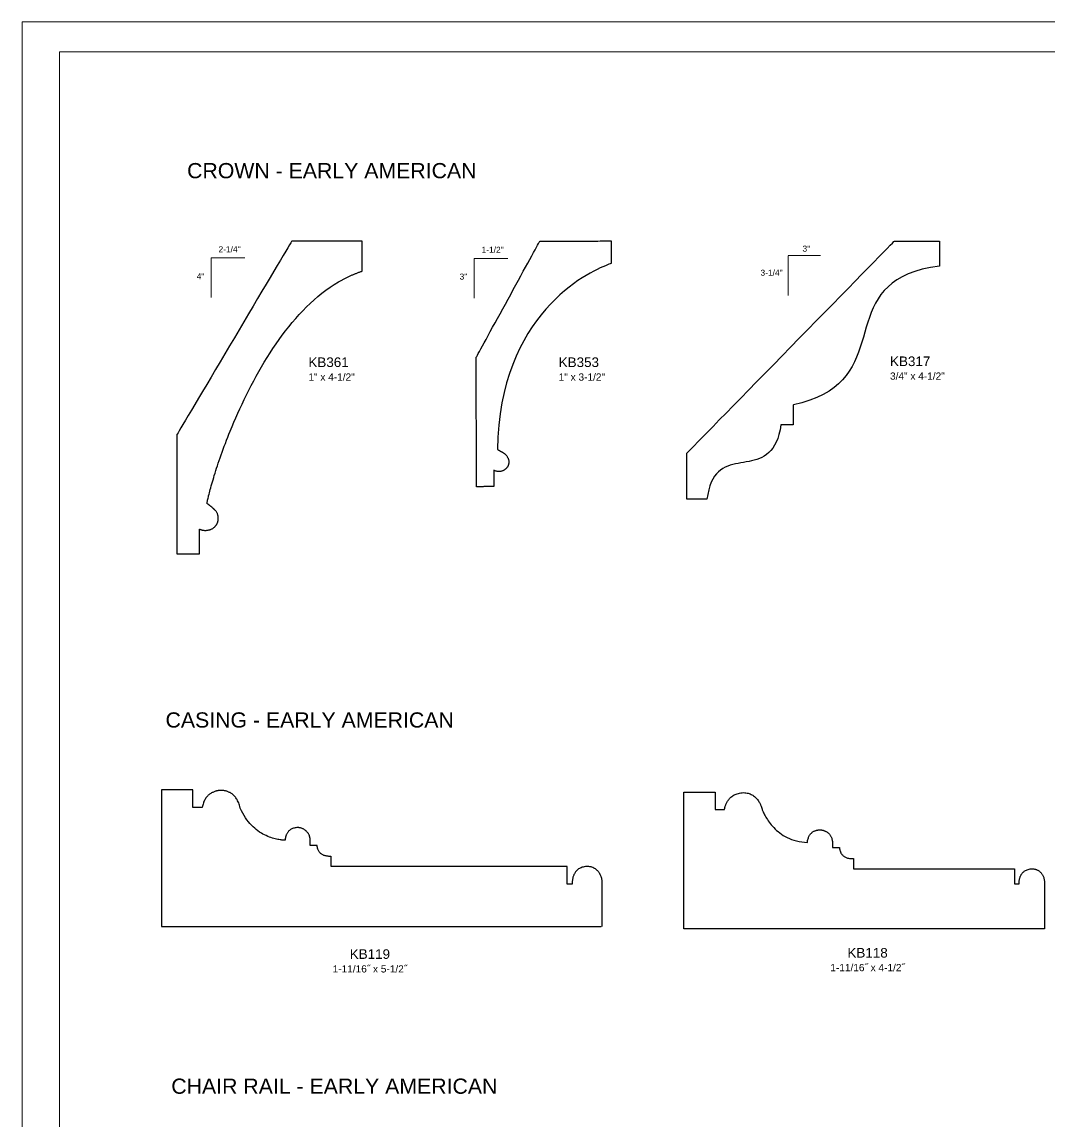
# Model space of a CAD drawing. Extents: x -7.6 to 25.2, y -9.8 to 21.1.
# Drawn here: x -7.64 to 5.2, y 7.32 to 21.06 of the extents above; entities that cross this region are included whole.
import ezdxf

# ---------------------------------------------------------------- set-up
doc = ezdxf.new("R2010")
doc.units = 0
doc.header["$MEASUREMENT"] = 0
doc.layers.add('DO NOT PLOT', color=2, linetype='Continuous', plot=False)
doc.layers.add('LAYER_1', color=7, linetype='Continuous')

# ---------------------------------------------------------------- blocks, each defined once
blk = doc.blocks.new('KB361')
at = {"flags": 128}
blk.add_lwpolyline([(1.428, 2.41), (1.425, 2.405), (1.415, 2.389), (1.4, 2.363), (1.379, 2.327), (1.353, 2.283), (1.322, 2.231), (1.287, 2.172), (1.247, 2.105), (1.204, 2.033), (1.158, 1.954), (1.109, 1.871), (1.057, 1.784), (1.003, 1.692), (0.947, 1.598), (0.889, 1.501), (0.831, 1.402), (0.772, 1.302), (0.712, 1.202), (0.652, 1.101), (0.593, 1.001), (0.535, 0.902), (0.477, 0.805), (0.421, 0.711), (0.367, 0.62), (0.315, 0.532), (0.266, 0.449), (0.22, 0.371), (0.177, 0.298), (0.137, 0.232), (0.102, 0.172), (0.071, 0.12), (0.045, 0.076), (0.024, 0.04), (0.009, 0.014), (-0.001, -0.002), (-0.004, -0.007), (-0.004, -0.01), (-0.004, -0.02), (-0.004, -0.036), (-0.004, -0.058), (-0.004, -0.085), (-0.004, -0.117), (-0.004, -0.154), (-0.004, -0.195), (-0.004, -0.239), (-0.004, -0.288), (-0.004, -0.339), (-0.004, -0.393), (-0.004, -0.449), (-0.004, -0.507), (-0.004, -0.566), (-0.004, -0.627), (-0.004, -0.689), (-0.004, -0.751), (-0.004, -0.813), (-0.004, -0.874), (-0.004, -0.935), (-0.004, -0.994), (-0.004, -1.053), (-0.004, -1.109), (-0.004, -1.163), (-0.004, -1.214), (-0.004, -1.262), (-0.004, -1.307), (-0.004, -1.347), (-0.004, -1.384), (-0.004, -1.416), (-0.004, -1.443), (-0.004, -1.465), (-0.004, -1.481), (-0.004, -1.491), (-0.004, -1.494), (-0.003, -1.494), (-0.002, -1.494), (0.001, -1.494), (0.006, -1.494), (0.011, -1.494), (0.017, -1.494), (0.024, -1.494), (0.031, -1.494), (0.04, -1.494), (0.049, -1.494), (0.059, -1.494), (0.069, -1.494), (0.079, -1.494), (0.09, -1.494), (0.101, -1.494), (0.113, -1.494), (0.125, -1.494), (0.136, -1.494), (0.148, -1.494), (0.16, -1.494), (0.171, -1.494), (0.182, -1.494), (0.193, -1.494), (0.204, -1.494), (0.214, -1.494), (0.224, -1.494), (0.233, -1.494), (0.241, -1.494), (0.249, -1.494), (0.256, -1.494), (0.262, -1.494), (0.267, -1.494), (0.271, -1.494), (0.274, -1.494), (0.276, -1.494), (0.277, -1.494), (0.277, -1.494), (0.277, -1.491), (0.277, -1.488), (0.277, -1.484), (0.277, -1.478), (0.277, -1.471), (0.277, -1.464), (0.277, -1.455), (0.277, -1.446), (0.277, -1.436), (0.277, -1.426), (0.277, -1.415), (0.277, -1.403), (0.277, -1.391), (0.277, -1.379), (0.277, -1.366), (0.277, -1.354), (0.277, -1.341), (0.277, -1.328), (0.277, -1.315), (0.277, -1.303), (0.277, -1.29), (0.277, -1.278), (0.277, -1.267), (0.277, -1.256), (0.277, -1.245), (0.277, -1.235), (0.277, -1.226), (0.277, -1.218), (0.277, -1.21), (0.277, -1.203), (0.277, -1.198), (0.277, -1.193), (0.277, -1.19), (0.277, -1.188), (0.277, -1.187), (0.281, -1.189), (0.284, -1.191), (0.288, -1.192), (0.292, -1.194), (0.297, -1.195), (0.301, -1.197), (0.306, -1.198), (0.311, -1.199), (0.316, -1.2), (0.322, -1.201), (0.327, -1.202), (0.333, -1.202), (0.339, -1.203), (0.344, -1.203), (0.35, -1.203), (0.356, -1.203), (0.362, -1.203), (0.369, -1.202), (0.375, -1.202), (0.381, -1.201), (0.387, -1.2), (0.393, -1.198), (0.4, -1.197), (0.406, -1.195), (0.412, -1.193), (0.418, -1.191), (0.424, -1.188), (0.43, -1.185), (0.436, -1.182), (0.442, -1.179), (0.447, -1.175), (0.453, -1.171), (0.458, -1.167), (0.464, -1.162), (0.469, -1.157), (0.474, -1.152), (0.476, -1.149), (0.478, -1.147), (0.481, -1.144), (0.483, -1.14), (0.486, -1.137), (0.488, -1.133), (0.491, -1.129), (0.493, -1.124), (0.496, -1.12), (0.498, -1.115), (0.5, -1.11), (0.502, -1.104), (0.504, -1.099), (0.505, -1.093), (0.507, -1.088), (0.508, -1.082), (0.51, -1.075), (0.51, -1.069), (0.511, -1.063), (0.511, -1.056), (0.512, -1.05), (0.511, -1.043), (0.511, -1.036), (0.51, -1.029), (0.509, -1.022), (0.507, -1.016), (0.505, -1.009), (0.503, -1.001), (0.5, -0.994), (0.497, -0.987), (0.493, -0.98), (0.489, -0.973), (0.484, -0.966), (0.479, -0.959), (0.473, -0.953), (0.467, -0.946), (0.465, -0.945), (0.464, -0.943), (0.462, -0.942), (0.461, -0.94), (0.459, -0.938), (0.457, -0.936), (0.454, -0.934), (0.452, -0.932), (0.449, -0.929), (0.446, -0.927), (0.444, -0.925), (0.441, -0.922), (0.438, -0.919), (0.434, -0.917), (0.431, -0.914), (0.428, -0.911), (0.425, -0.909), (0.421, -0.906), (0.418, -0.903), (0.415, -0.901), (0.411, -0.898), (0.408, -0.895), (0.405, -0.893), (0.401, -0.89), (0.398, -0.888), (0.395, -0.886), (0.392, -0.883), (0.389, -0.881), (0.386, -0.879), (0.384, -0.877), (0.381, -0.875), (0.378, -0.873), (0.376, -0.872), (0.374, -0.871), (0.372, -0.869), (0.37, -0.868), (0.371, -0.863), (0.372, -0.856), (0.374, -0.848), (0.376, -0.838), (0.378, -0.827), (0.381, -0.815), (0.384, -0.801), (0.388, -0.786), (0.391, -0.77), (0.396, -0.752), (0.401, -0.734), (0.406, -0.714), (0.411, -0.693), (0.417, -0.671), (0.424, -0.647), (0.431, -0.623), (0.438, -0.598), (0.446, -0.572), (0.454, -0.544), (0.462, -0.516), (0.471, -0.487), (0.481, -0.457), (0.491, -0.426), (0.501, -0.395), (0.512, -0.362), (0.523, -0.329), (0.535, -0.295), (0.547, -0.26), (0.559, -0.225), (0.573, -0.189), (0.586, -0.153), (0.6, -0.116), (0.615, -0.078), (0.629, -0.04), (0.645, -0.001), (0.661, 0.038), (0.683, 0.093), (0.707, 0.148), (0.731, 0.204), (0.756, 0.26), (0.782, 0.317), (0.808, 0.375), (0.836, 0.433), (0.864, 0.491), (0.893, 0.549), (0.923, 0.608), (0.954, 0.666), (0.986, 0.725), (1.018, 0.783), (1.052, 0.841), (1.086, 0.899), (1.121, 0.956), (1.157, 1.013), (1.194, 1.07), (1.232, 1.126), (1.271, 1.181), (1.31, 1.235), (1.351, 1.289), (1.392, 1.341), (1.434, 1.393), (1.478, 1.443), (1.522, 1.492), (1.567, 1.54), (1.612, 1.587), (1.659, 1.632), (1.707, 1.676), (1.755, 1.718), (1.805, 1.758), (1.855, 1.797), (1.907, 1.833), (1.959, 1.868), (2.012, 1.901), (2.02, 1.905), (2.028, 1.91), (2.036, 1.914), (2.044, 1.919), (2.052, 1.923), (2.06, 1.928), (2.068, 1.932), (2.076, 1.936), (2.084, 1.94), (2.092, 1.944), (2.1, 1.949), (2.108, 1.953), (2.116, 1.957), (2.125, 1.961), (2.133, 1.964), (2.141, 1.968), (2.149, 1.972), (2.158, 1.976), (2.166, 1.98), (2.174, 1.983), (2.183, 1.987), (2.191, 1.99), (2.199, 1.994), (2.208, 1.997), (2.216, 2.001), (2.224, 2.004), (2.233, 2.007), (2.241, 2.011), (2.25, 2.014), (2.258, 2.017), (2.267, 2.02), (2.275, 2.023), (2.284, 2.026), (2.292, 2.029), (2.301, 2.032), (2.309, 2.035), (2.309, 2.036), (2.309, 2.039), (2.309, 2.043), (2.309, 2.048), (2.309, 2.055), (2.309, 2.063), (2.309, 2.072), (2.309, 2.083), (2.309, 2.094), (2.309, 2.106), (2.309, 2.119), (2.309, 2.132), (2.309, 2.147), (2.309, 2.161), (2.309, 2.176), (2.309, 2.192), (2.309, 2.207), (2.309, 2.223), (2.309, 2.238), (2.309, 2.254), (2.309, 2.269), (2.309, 2.284), (2.309, 2.299), (2.309, 2.313), (2.309, 2.327), (2.309, 2.339), (2.309, 2.352), (2.309, 2.363), (2.309, 2.373), (2.309, 2.382), (2.309, 2.391), (2.309, 2.397), (2.309, 2.403), (2.309, 2.407), (2.309, 2.409), (2.309, 2.41), (2.307, 2.41), (2.302, 2.41), (2.292, 2.41), (2.279, 2.41), (2.263, 2.41), (2.244, 2.41), (2.222, 2.41), (2.198, 2.41), (2.172, 2.41), (2.143, 2.41), (2.113, 2.41), (2.081, 2.41), (2.048, 2.41), (2.013, 2.41), (1.978, 2.41), (1.942, 2.41), (1.906, 2.41), (1.869, 2.41), (1.832, 2.41), (1.796, 2.41), (1.76, 2.41), (1.725, 2.41), (1.69, 2.41), (1.657, 2.41), (1.625, 2.41), (1.595, 2.41), (1.566, 2.41), (1.54, 2.41), (1.515, 2.41), (1.494, 2.41), (1.475, 2.41), (1.459, 2.41), (1.446, 2.41), (1.436, 2.41), (1.43, 2.41)], dxfattribs=at)
blk = doc.blocks.new('KB353')
at = {"flags": 128}
blk.add_lwpolyline([(0, -0.105), (0, -0.07), (0, -0.041), (0, -0.017), (0, 0), (0, 0.011), (0, 0.014), (0.002, 0.018), (0.007, 0.027), (0.016, 0.043), (0.027, 0.064), (0.042, 0.091), (0.059, 0.122), (0.078, 0.158), (0.1, 0.198), (0.124, 0.241), (0.15, 0.288), (0.177, 0.338), (0.206, 0.391), (0.236, 0.446), (0.267, 0.503), (0.299, 0.561), (0.332, 0.62), (0.365, 0.68), (0.398, 0.741), (0.431, 0.801), (0.464, 0.862), (0.496, 0.921), (0.528, 0.979), (0.559, 1.036), (0.589, 1.091), (0.618, 1.143), (0.646, 1.193), (0.671, 1.24), (0.695, 1.284), (0.717, 1.324), (0.737, 1.36), (0.754, 1.391), (0.768, 1.418), (0.78, 1.439), (0.788, 1.455), (0.794, 1.464), (0.796, 1.468), (0.798, 1.468), (0.804, 1.468), (0.813, 1.468), (0.826, 1.468), (0.842, 1.468), (0.862, 1.468), (0.884, 1.468), (0.908, 1.468), (0.935, 1.468), (0.964, 1.468), (0.994, 1.468), (1.027, 1.468), (1.06, 1.468), (1.095, 1.468), (1.131, 1.468), (1.167, 1.469), (1.204, 1.469), (1.241, 1.469), (1.279, 1.469), (1.316, 1.469), (1.352, 1.469), (1.388, 1.469), (1.423, 1.469), (1.456, 1.469), (1.488, 1.469), (1.519, 1.469), (1.548, 1.47), (1.575, 1.47), (1.599, 1.47), (1.621, 1.47), (1.641, 1.47), (1.657, 1.47), (1.67, 1.47), (1.679, 1.47), (1.687, 1.47), (1.687, 1.469), (1.687, 1.467), (1.687, 1.464), (1.687, 1.46), (1.687, 1.455), (1.687, 1.449), (1.687, 1.442), (1.687, 1.434), (1.687, 1.426), (1.687, 1.417), (1.687, 1.407), (1.687, 1.397), (1.687, 1.386), (1.687, 1.375), (1.687, 1.364), (1.687, 1.353), (1.687, 1.341), (1.687, 1.329), (1.687, 1.318), (1.687, 1.306), (1.686, 1.294), (1.686, 1.283), (1.686, 1.272), (1.686, 1.261), (1.686, 1.251), (1.686, 1.242), (1.686, 1.233), (1.686, 1.224), (1.686, 1.216), (1.686, 1.209), (1.686, 1.203), (1.686, 1.198), (1.686, 1.194), (1.686, 1.191), (1.686, 1.189), (1.686, 1.189), (1.683, 1.188), (1.673, 1.184), (1.658, 1.179), (1.638, 1.171), (1.613, 1.161), (1.583, 1.148), (1.548, 1.133), (1.51, 1.114), (1.468, 1.093), (1.423, 1.068), (1.374, 1.04), (1.324, 1.009), (1.271, 0.974), (1.216, 0.935), (1.16, 0.892), (1.102, 0.846), (1.044, 0.795), (0.986, 0.74), (0.927, 0.68), (0.869, 0.617), (0.811, 0.548), (0.755, 0.474), (0.699, 0.396), (0.646, 0.313), (0.594, 0.224), (0.545, 0.13), (0.499, 0.03), (0.456, -0.075), (0.416, -0.186), (0.38, -0.303), (0.348, -0.425), (0.321, -0.554), (0.299, -0.69), (0.282, -0.831), (0.271, -0.98), (0.266, -1.135), (0.27, -1.137), (0.274, -1.139), (0.277, -1.141), (0.281, -1.143), (0.285, -1.145), (0.288, -1.147), (0.292, -1.149), (0.295, -1.151), (0.298, -1.152), (0.301, -1.154), (0.304, -1.156), (0.307, -1.157), (0.31, -1.159), (0.313, -1.16), (0.315, -1.162), (0.318, -1.163), (0.321, -1.165), (0.323, -1.166), (0.325, -1.168), (0.328, -1.169), (0.33, -1.17), (0.332, -1.172), (0.335, -1.173), (0.337, -1.174), (0.339, -1.176), (0.341, -1.177), (0.343, -1.178), (0.345, -1.18), (0.347, -1.181), (0.349, -1.182), (0.351, -1.183), (0.353, -1.185), (0.355, -1.186), (0.357, -1.187), (0.358, -1.189), (0.36, -1.19), (0.366, -1.196), (0.372, -1.203), (0.377, -1.209), (0.382, -1.215), (0.386, -1.221), (0.389, -1.227), (0.393, -1.233), (0.396, -1.239), (0.398, -1.244), (0.401, -1.25), (0.403, -1.255), (0.404, -1.261), (0.406, -1.266), (0.407, -1.271), (0.407, -1.276), (0.408, -1.28), (0.408, -1.285), (0.408, -1.289), (0.408, -1.294), (0.408, -1.298), (0.408, -1.302), (0.407, -1.306), (0.407, -1.31), (0.406, -1.313), (0.405, -1.316), (0.404, -1.32), (0.403, -1.323), (0.402, -1.326), (0.401, -1.328), (0.4, -1.331), (0.4, -1.333), (0.399, -1.335), (0.398, -1.337), (0.397, -1.339), (0.397, -1.341), (0.396, -1.342), (0.396, -1.343), (0.395, -1.345), (0.394, -1.346), (0.393, -1.349), (0.391, -1.351), (0.39, -1.354), (0.388, -1.356), (0.385, -1.359), (0.383, -1.362), (0.38, -1.366), (0.377, -1.369), (0.374, -1.372), (0.371, -1.376), (0.367, -1.379), (0.363, -1.382), (0.359, -1.386), (0.355, -1.389), (0.35, -1.392), (0.345, -1.395), (0.34, -1.398), (0.334, -1.4), (0.328, -1.403), (0.322, -1.405), (0.316, -1.406), (0.309, -1.408), (0.302, -1.409), (0.295, -1.41), (0.288, -1.41), (0.28, -1.41), (0.272, -1.409), (0.264, -1.408), (0.256, -1.406), (0.247, -1.404), (0.238, -1.402), (0.228, -1.398), (0.219, -1.394), (0.219, -1.395), (0.219, -1.396), (0.219, -1.398), (0.219, -1.401), (0.219, -1.405), (0.219, -1.409), (0.219, -1.414), (0.219, -1.42), (0.219, -1.426), (0.219, -1.433), (0.219, -1.44), (0.219, -1.447), (0.219, -1.455), (0.219, -1.463), (0.219, -1.471), (0.219, -1.48), (0.219, -1.488), (0.219, -1.496), (0.219, -1.505), (0.219, -1.513), (0.219, -1.522), (0.219, -1.53), (0.219, -1.538), (0.219, -1.546), (0.219, -1.553), (0.219, -1.56), (0.219, -1.567), (0.219, -1.573), (0.219, -1.579), (0.219, -1.584), (0.219, -1.588), (0.219, -1.592), (0.219, -1.595), (0.219, -1.597), (0.219, -1.598), (0.219, -1.599), (0.218, -1.599), (0.217, -1.599), (0.215, -1.599), (0.211, -1.599), (0.208, -1.599), (0.203, -1.599), (0.198, -1.599), (0.192, -1.599), (0.185, -1.599), (0.178, -1.599), (0.171, -1.599), (0.163, -1.599), (0.155, -1.599), (0.147, -1.599), (0.138, -1.599), (0.13, -1.599), (0.121, -1.599), (0.112, -1.599), (0.103, -1.599), (0.094, -1.599), (0.086, -1.6), (0.077, -1.6), (0.069, -1.6), (0.061, -1.6), (0.053, -1.6), (0.046, -1.6), (0.039, -1.6), (0.032, -1.6), (0.026, -1.6), (0.021, -1.6), (0.017, -1.6), (0.013, -1.6), (0.01, -1.6), (0.007, -1.6), (0.006, -1.6), (0.005, -1.6), (0.005, -1.596), (0.005, -1.585), (0.005, -1.568), (0.005, -1.545), (0.005, -1.515), (0.005, -1.48), (0.005, -1.441), (0.005, -1.396), (0.005, -1.348), (0.004, -1.295), (0.004, -1.24), (0.004, -1.181), (0.004, -1.12), (0.004, -1.057), (0.003, -0.993), (0.003, -0.927), (0.003, -0.86), (0.003, -0.793), (0.002, -0.726), (0.002, -0.659), (0.002, -0.593), (0.002, -0.528), (0.002, -0.465), (0.001, -0.404), (0.001, -0.346), (0.001, -0.29), (0.001, -0.238), (0.001, -0.189), (0, -0.145)], close=True, dxfattribs=at)
blk = doc.blocks.new('KB317')
at = {"flags": 128}
blk.add_lwpolyline([(3.153, 2.335), (3.04, 2.318), (2.938, 2.296), (2.846, 2.269), (2.763, 2.238), (2.688, 2.203), (2.622, 2.165), (2.562, 2.123), (2.51, 2.078), (2.463, 2.03), (2.422, 1.979), (2.386, 1.926), (2.354, 1.871), (2.326, 1.814), (2.301, 1.755), (2.279, 1.695), (2.258, 1.634), (2.239, 1.572), (2.221, 1.51), (2.202, 1.448), (2.183, 1.385), (2.164, 1.323), (2.142, 1.261), (2.118, 1.2), (2.091, 1.14), (2.061, 1.082), (2.027, 1.025), (1.988, 0.97), (1.944, 0.917), (1.894, 0.867), (1.837, 0.819), (1.774, 0.774), (1.702, 0.733), (1.623, 0.695), (1.534, 0.66), (1.436, 0.63), (1.329, 0.603), (1.328, 0.599), (1.328, 0.594), (1.328, 0.588), (1.328, 0.582), (1.328, 0.575), (1.328, 0.568), (1.328, 0.56), (1.328, 0.552), (1.328, 0.544), (1.328, 0.535), (1.328, 0.526), (1.328, 0.517), (1.328, 0.508), (1.328, 0.498), (1.328, 0.489), (1.328, 0.479), (1.328, 0.47), (1.328, 0.46), (1.328, 0.451), (1.328, 0.442), (1.328, 0.433), (1.328, 0.424), (1.328, 0.416), (1.328, 0.408), (1.328, 0.4), (1.328, 0.393), (1.328, 0.386), (1.328, 0.38), (1.328, 0.374), (1.328, 0.369), (1.328, 0.365), (1.328, 0.361), (1.328, 0.358), (1.328, 0.356), (1.328, 0.355), (1.328, 0.354), (1.328, 0.354), (1.327, 0.354), (1.325, 0.354), (1.323, 0.354), (1.32, 0.354), (1.317, 0.354), (1.313, 0.354), (1.309, 0.354), (1.304, 0.354), (1.299, 0.354), (1.293, 0.354), (1.288, 0.354), (1.282, 0.354), (1.276, 0.354), (1.27, 0.354), (1.263, 0.354), (1.257, 0.354), (1.25, 0.354), (1.244, 0.354), (1.237, 0.354), (1.231, 0.354), (1.225, 0.354), (1.219, 0.354), (1.213, 0.354), (1.207, 0.354), (1.202, 0.354), (1.197, 0.354), (1.192, 0.354), (1.188, 0.354), (1.184, 0.354), (1.18, 0.354), (1.178, 0.354), (1.175, 0.354), (1.174, 0.354), (1.173, 0.354), (1.172, 0.354), (1.162, 0.291), (1.148, 0.234), (1.133, 0.183), (1.114, 0.138), (1.094, 0.098), (1.072, 0.063), (1.048, 0.032), (1.022, 0.006), (0.995, -0.017), (0.966, -0.037), (0.937, -0.053), (0.906, -0.067), (0.874, -0.079), (0.841, -0.088), (0.808, -0.096), (0.775, -0.103), (0.741, -0.11), (0.707, -0.116), (0.673, -0.121), (0.639, -0.128), (0.605, -0.135), (0.573, -0.143), (0.54, -0.152), (0.509, -0.163), (0.478, -0.177), (0.449, -0.193), (0.421, -0.212), (0.394, -0.234), (0.369, -0.26), (0.345, -0.29), (0.324, -0.325), (0.304, -0.364), (0.287, -0.409), (0.272, -0.459), (0.26, -0.515), (0.25, -0.577), (0.249, -0.577), (0.248, -0.577), (0.245, -0.577), (0.241, -0.577), (0.237, -0.577), (0.231, -0.577), (0.225, -0.577), (0.218, -0.577), (0.211, -0.577), (0.203, -0.577), (0.194, -0.577), (0.185, -0.577), (0.176, -0.577), (0.166, -0.577), (0.156, -0.577), (0.146, -0.577), (0.135, -0.577), (0.125, -0.577), (0.115, -0.577), (0.104, -0.577), (0.094, -0.577), (0.084, -0.577), (0.074, -0.577), (0.065, -0.577), (0.056, -0.577), (0.047, -0.577), (0.039, -0.577), (0.032, -0.577), (0.025, -0.577), (0.019, -0.577), (0.013, -0.577), (0.009, -0.577), (0.005, -0.577), (0.002, -0.577), (0.001, -0.577), (0, -0.577), (0, -0.575), (0, -0.572), (0, -0.565), (0, -0.557), (0, -0.546), (0, -0.534), (0, -0.52), (0, -0.504), (0, -0.487), (0, -0.468), (0, -0.448), (0, -0.427), (0, -0.405), (0, -0.383), (0, -0.36), (0, -0.336), (0, -0.312), (0, -0.288), (0, -0.264), (0, -0.241), (0, -0.217), (0, -0.194), (0, -0.171), (0, -0.15), (0, -0.129), (0, -0.109), (0, -0.09), (0, -0.073), (0, -0.057), (0, -0.043), (0, -0.03), (0, -0.02), (0, -0.011), (0, -0.005), (0, -0.001), (0, 0), (0.006, 0.006), (0.023, 0.024), (0.051, 0.052), (0.089, 0.091), (0.136, 0.139), (0.192, 0.196), (0.256, 0.261), (0.327, 0.334), (0.404, 0.414), (0.488, 0.499), (0.577, 0.591), (0.671, 0.686), (0.769, 0.786), (0.87, 0.89), (0.974, 0.996), (1.08, 1.104), (1.187, 1.214), (1.294, 1.324), (1.402, 1.434), (1.509, 1.544), (1.615, 1.652), (1.719, 1.758), (1.82, 1.861), (1.918, 1.961), (2.011, 2.057), (2.1, 2.148), (2.184, 2.234), (2.262, 2.314), (2.333, 2.386), (2.397, 2.452), (2.453, 2.509), (2.5, 2.557), (2.538, 2.596), (2.566, 2.624), (2.583, 2.642), (2.589, 2.648), (2.59, 2.648), (2.594, 2.648), (2.6, 2.648), (2.608, 2.648), (2.618, 2.648), (2.631, 2.648), (2.644, 2.648), (2.66, 2.648), (2.677, 2.648), (2.695, 2.648), (2.715, 2.648), (2.735, 2.648), (2.756, 2.648), (2.778, 2.648), (2.801, 2.648), (2.824, 2.648), (2.847, 2.648), (2.871, 2.648), (2.894, 2.648), (2.918, 2.648), (2.941, 2.648), (2.963, 2.648), (2.985, 2.648), (3.006, 2.648), (3.027, 2.648), (3.046, 2.648), (3.065, 2.648), (3.082, 2.648), (3.097, 2.648), (3.111, 2.648), (3.123, 2.648), (3.133, 2.648), (3.142, 2.648), (3.148, 2.648), (3.151, 2.648), (3.153, 2.648), (3.153, 2.647), (3.153, 2.645), (3.153, 2.642), (3.153, 2.637), (3.153, 2.631), (3.153, 2.625), (3.153, 2.617), (3.153, 2.608), (3.153, 2.599), (3.153, 2.589), (3.153, 2.578), (3.153, 2.567), (3.153, 2.555), (3.153, 2.543), (3.153, 2.53), (3.153, 2.517), (3.153, 2.504), (3.153, 2.491), (3.153, 2.478), (3.153, 2.466), (3.153, 2.453), (3.153, 2.44), (3.153, 2.428), (3.153, 2.416), (3.153, 2.405), (3.153, 2.394), (3.153, 2.384), (3.153, 2.375), (3.153, 2.366), (3.153, 2.358), (3.153, 2.352), (3.153, 2.346), (3.153, 2.341), (3.153, 2.338), (3.153, 2.336)], dxfattribs=at)
blk = doc.blocks.new('KB119')
at = {"flags": 128}
blk.add_lwpolyline([(0, 5.5), (-0.001, 5.5), (-0.005, 5.5), (-0.011, 5.5), (-0.019, 5.5), (-0.03, 5.5), (-0.042, 5.5), (-0.056, 5.5), (-0.071, 5.5), (-0.088, 5.5), (-0.106, 5.5), (-0.125, 5.5), (-0.146, 5.5), (-0.167, 5.5), (-0.189, 5.5), (-0.212, 5.5), (-0.235, 5.5), (-0.258, 5.5), (-0.281, 5.5), (-0.305, 5.5), (-0.328, 5.5), (-0.351, 5.5), (-0.373, 5.5), (-0.395, 5.5), (-0.417, 5.5), (-0.437, 5.5), (-0.456, 5.5), (-0.475, 5.5), (-0.491, 5.5), (-0.507, 5.5), (-0.521, 5.5), (-0.533, 5.5), (-0.543, 5.5), (-0.551, 5.5), (-0.557, 5.5), (-0.561, 5.5), (-0.562, 5.5), (-0.563, 5.5), (-0.564, 5.5), (-0.566, 5.499), (-0.569, 5.499), (-0.572, 5.499), (-0.576, 5.498), (-0.581, 5.498), (-0.586, 5.497), (-0.592, 5.495), (-0.598, 5.494), (-0.604, 5.493), (-0.611, 5.491), (-0.618, 5.488), (-0.625, 5.486), (-0.633, 5.483), (-0.641, 5.48), (-0.648, 5.476), (-0.656, 5.472), (-0.664, 5.468), (-0.672, 5.463), (-0.679, 5.457), (-0.687, 5.451), (-0.694, 5.445), (-0.701, 5.438), (-0.708, 5.43), (-0.715, 5.422), (-0.721, 5.414), (-0.726, 5.404), (-0.731, 5.394), (-0.736, 5.384), (-0.74, 5.372), (-0.744, 5.36), (-0.746, 5.347), (-0.748, 5.334), (-0.75, 5.319), (-0.75, 5.304), (-0.748, 5.289), (-0.746, 5.274), (-0.743, 5.261), (-0.74, 5.248), (-0.735, 5.236), (-0.73, 5.225), (-0.725, 5.215), (-0.719, 5.205), (-0.712, 5.196), (-0.705, 5.188), (-0.698, 5.181), (-0.69, 5.174), (-0.682, 5.167), (-0.674, 5.162), (-0.666, 5.156), (-0.657, 5.152), (-0.649, 5.147), (-0.64, 5.144), (-0.632, 5.14), (-0.623, 5.137), (-0.615, 5.135), (-0.606, 5.133), (-0.598, 5.131), (-0.59, 5.129), (-0.583, 5.128), (-0.575, 5.127), (-0.568, 5.126), (-0.562, 5.125), (-0.556, 5.125), (-0.551, 5.125), (-0.546, 5.125), (-0.541, 5.125), (-0.538, 5.125), (-0.535, 5.125), (-0.533, 5.125), (-0.531, 5.125), (-0.531, 5.125), (-0.531, 5.124), (-0.531, 5.123), (-0.531, 5.123), (-0.531, 5.121), (-0.531, 5.12), (-0.531, 5.119), (-0.531, 5.117), (-0.531, 5.115), (-0.531, 5.113), (-0.531, 5.111), (-0.531, 5.109), (-0.531, 5.106), (-0.531, 5.104), (-0.531, 5.101), (-0.531, 5.099), (-0.531, 5.096), (-0.531, 5.093), (-0.531, 5.091), (-0.531, 5.088), (-0.531, 5.086), (-0.531, 5.083), (-0.531, 5.081), (-0.531, 5.078), (-0.531, 5.076), (-0.531, 5.074), (-0.531, 5.072), (-0.531, 5.07), (-0.531, 5.068), (-0.531, 5.067), (-0.531, 5.066), (-0.531, 5.064), (-0.531, 5.063), (-0.531, 5.063), (-0.531, 5.062), (-0.531, 5.062), (-0.532, 5.062), (-0.533, 5.062), (-0.536, 5.062), (-0.539, 5.062), (-0.543, 5.062), (-0.547, 5.062), (-0.553, 5.062), (-0.559, 5.062), (-0.565, 5.062), (-0.572, 5.062), (-0.58, 5.062), (-0.588, 5.062), (-0.596, 5.062), (-0.605, 5.062), (-0.614, 5.062), (-0.622, 5.062), (-0.631, 5.062), (-0.641, 5.062), (-0.65, 5.062), (-0.659, 5.062), (-0.668, 5.062), (-0.676, 5.062), (-0.685, 5.062), (-0.693, 5.062), (-0.701, 5.062), (-0.709, 5.062), (-0.716, 5.062), (-0.722, 5.062), (-0.728, 5.062), (-0.734, 5.062), (-0.738, 5.062), (-0.742, 5.062), (-0.746, 5.062), (-0.748, 5.062), (-0.749, 5.062), (-0.75, 5.062), (-0.75, 5.056), (-0.75, 5.036), (-0.75, 5.004), (-0.75, 4.961), (-0.75, 4.908), (-0.75, 4.844), (-0.75, 4.772), (-0.75, 4.691), (-0.75, 4.602), (-0.75, 4.507), (-0.75, 4.406), (-0.75, 4.299), (-0.75, 4.188), (-0.75, 4.073), (-0.75, 3.955), (-0.75, 3.834), (-0.75, 3.713), (-0.75, 3.59), (-0.75, 3.468), (-0.75, 3.346), (-0.75, 3.226), (-0.75, 3.108), (-0.75, 2.993), (-0.75, 2.881), (-0.75, 2.775), (-0.75, 2.673), (-0.75, 2.578), (-0.75, 2.49), (-0.75, 2.409), (-0.75, 2.336), (-0.75, 2.273), (-0.75, 2.219), (-0.75, 2.176), (-0.75, 2.144), (-0.75, 2.125), (-0.75, 2.118), (-0.75, 2.118), (-0.751, 2.118), (-0.752, 2.118), (-0.754, 2.118), (-0.757, 2.118), (-0.759, 2.118), (-0.762, 2.118), (-0.766, 2.118), (-0.77, 2.118), (-0.774, 2.118), (-0.778, 2.118), (-0.783, 2.118), (-0.788, 2.118), (-0.793, 2.118), (-0.798, 2.118), (-0.803, 2.118), (-0.808, 2.118), (-0.813, 2.118), (-0.819, 2.118), (-0.824, 2.118), (-0.829, 2.118), (-0.834, 2.118), (-0.839, 2.118), (-0.844, 2.118), (-0.849, 2.118), (-0.853, 2.118), (-0.857, 2.118), (-0.861, 2.118), (-0.864, 2.118), (-0.867, 2.118), (-0.87, 2.118), (-0.873, 2.118), (-0.874, 2.118), (-0.876, 2.118), (-0.877, 2.118), (-0.877, 2.118), (-0.877, 2.118), (-0.877, 2.117), (-0.877, 2.115), (-0.876, 2.112), (-0.876, 2.109), (-0.876, 2.106), (-0.876, 2.101), (-0.876, 2.097), (-0.876, 2.092), (-0.876, 2.086), (-0.877, 2.08), (-0.877, 2.074), (-0.878, 2.068), (-0.879, 2.061), (-0.881, 2.054), (-0.882, 2.047), (-0.884, 2.04), (-0.886, 2.033), (-0.889, 2.026), (-0.892, 2.019), (-0.895, 2.012), (-0.899, 2.005), (-0.904, 1.998), (-0.908, 1.991), (-0.914, 1.985), (-0.92, 1.979), (-0.926, 1.973), (-0.933, 1.967), (-0.941, 1.962), (-0.949, 1.958), (-0.958, 1.954), (-0.968, 1.95), (-0.978, 1.947), (-0.989, 1.945), (-1.001, 1.943), (-1.014, 1.942), (-1.014, 1.942), (-1.014, 1.942), (-1.014, 1.941), (-1.014, 1.939), (-1.014, 1.938), (-1.014, 1.936), (-1.014, 1.934), (-1.014, 1.931), (-1.014, 1.929), (-1.014, 1.926), (-1.014, 1.923), (-1.014, 1.92), (-1.014, 1.916), (-1.014, 1.913), (-1.014, 1.909), (-1.014, 1.906), (-1.014, 1.902), (-1.014, 1.898), (-1.014, 1.895), (-1.014, 1.891), (-1.014, 1.888), (-1.014, 1.884), (-1.014, 1.881), (-1.014, 1.877), (-1.014, 1.874), (-1.014, 1.871), (-1.014, 1.868), (-1.014, 1.866), (-1.014, 1.863), (-1.014, 1.861), (-1.014, 1.859), (-1.014, 1.857), (-1.014, 1.856), (-1.014, 1.855), (-1.014, 1.855), (-1.014, 1.854), (-1.014, 1.854), (-1.014, 1.854), (-1.015, 1.854), (-1.016, 1.854), (-1.018, 1.854), (-1.019, 1.855), (-1.021, 1.855), (-1.023, 1.855), (-1.025, 1.855), (-1.028, 1.855), (-1.031, 1.855), (-1.033, 1.855), (-1.036, 1.855), (-1.039, 1.855), (-1.042, 1.855), (-1.046, 1.855), (-1.049, 1.855), (-1.052, 1.855), (-1.056, 1.855), (-1.059, 1.855), (-1.062, 1.855), (-1.065, 1.855), (-1.069, 1.855), (-1.072, 1.855), (-1.075, 1.855), (-1.078, 1.855), (-1.081, 1.854), (-1.083, 1.854), (-1.086, 1.854), (-1.088, 1.854), (-1.09, 1.854), (-1.092, 1.854), (-1.094, 1.854), (-1.096, 1.854), (-1.097, 1.854), (-1.098, 1.854), (-1.102, 1.853), (-1.107, 1.852), (-1.111, 1.851), (-1.116, 1.85), (-1.121, 1.849), (-1.126, 1.847), (-1.131, 1.846), (-1.136, 1.844), (-1.141, 1.842), (-1.146, 1.84), (-1.151, 1.837), (-1.156, 1.834), (-1.16, 1.832), (-1.165, 1.828), (-1.17, 1.825), (-1.175, 1.822), (-1.18, 1.818), (-1.184, 1.814), (-1.189, 1.81), (-1.193, 1.805), (-1.197, 1.801), (-1.201, 1.796), (-1.205, 1.791), (-1.209, 1.785), (-1.213, 1.78), (-1.216, 1.774), (-1.219, 1.768), (-1.222, 1.762), (-1.225, 1.755), (-1.227, 1.748), (-1.229, 1.741), (-1.231, 1.734), (-1.233, 1.727), (-1.234, 1.719), (-1.235, 1.711), (-1.236, 1.702), (-1.235, 1.689), (-1.234, 1.677), (-1.233, 1.666), (-1.23, 1.655), (-1.227, 1.645), (-1.224, 1.635), (-1.22, 1.626), (-1.216, 1.618), (-1.211, 1.61), (-1.206, 1.603), (-1.2, 1.596), (-1.195, 1.59), (-1.189, 1.584), (-1.183, 1.579), (-1.176, 1.574), (-1.17, 1.57), (-1.163, 1.566), (-1.157, 1.562), (-1.15, 1.559), (-1.144, 1.556), (-1.137, 1.554), (-1.131, 1.552), (-1.125, 1.55), (-1.119, 1.548), (-1.113, 1.547), (-1.107, 1.546), (-1.102, 1.545), (-1.098, 1.544), (-1.093, 1.543), (-1.089, 1.543), (-1.086, 1.542), (-1.083, 1.542), (-1.081, 1.542), (-1.079, 1.542), (-1.078, 1.542), (-1.078, 1.542), (-1.078, 1.541), (-1.078, 1.538), (-1.078, 1.534), (-1.078, 1.528), (-1.078, 1.521), (-1.079, 1.512), (-1.08, 1.502), (-1.081, 1.491), (-1.083, 1.479), (-1.085, 1.465), (-1.088, 1.45), (-1.091, 1.435), (-1.095, 1.418), (-1.1, 1.401), (-1.105, 1.383), (-1.111, 1.365), (-1.118, 1.346), (-1.126, 1.326), (-1.135, 1.306), (-1.145, 1.286), (-1.155, 1.265), (-1.167, 1.245), (-1.18, 1.224), (-1.195, 1.203), (-1.21, 1.182), (-1.227, 1.162), (-1.245, 1.141), (-1.265, 1.121), (-1.286, 1.102), (-1.309, 1.083), (-1.333, 1.064), (-1.359, 1.046), (-1.386, 1.029), (-1.416, 1.012), (-1.447, 0.996), (-1.48, 0.982), (-1.498, 0.977), (-1.514, 0.973), (-1.53, 0.967), (-1.545, 0.962), (-1.559, 0.956), (-1.572, 0.949), (-1.585, 0.943), (-1.596, 0.935), (-1.607, 0.928), (-1.617, 0.921), (-1.626, 0.913), (-1.634, 0.905), (-1.642, 0.896), (-1.649, 0.888), (-1.656, 0.88), (-1.662, 0.871), (-1.667, 0.863), (-1.672, 0.854), (-1.676, 0.846), (-1.68, 0.837), (-1.684, 0.829), (-1.687, 0.821), (-1.689, 0.813), (-1.691, 0.805), (-1.693, 0.798), (-1.695, 0.79), (-1.696, 0.783), (-1.697, 0.777), (-1.698, 0.77), (-1.698, 0.764), (-1.699, 0.759), (-1.699, 0.753), (-1.699, 0.749), (-1.699, 0.745), (-1.699, 0.741), (-1.699, 0.738), (-1.7, 0.734), (-1.7, 0.729), (-1.699, 0.724), (-1.699, 0.719), (-1.698, 0.713), (-1.697, 0.707), (-1.696, 0.701), (-1.695, 0.694), (-1.693, 0.687), (-1.691, 0.679), (-1.689, 0.672), (-1.686, 0.664), (-1.683, 0.656), (-1.68, 0.648), (-1.676, 0.64), (-1.672, 0.632), (-1.668, 0.623), (-1.663, 0.615), (-1.658, 0.607), (-1.652, 0.599), (-1.646, 0.591), (-1.639, 0.583), (-1.632, 0.576), (-1.624, 0.568), (-1.616, 0.561), (-1.607, 0.554), (-1.598, 0.548), (-1.588, 0.542), (-1.578, 0.536), (-1.567, 0.53), (-1.555, 0.525), (-1.543, 0.521), (-1.53, 0.517), (-1.517, 0.513), (-1.503, 0.51), (-1.488, 0.508), (-1.488, 0.508), (-1.488, 0.507), (-1.488, 0.505), (-1.488, 0.504), (-1.488, 0.502), (-1.488, 0.499), (-1.488, 0.496), (-1.488, 0.493), (-1.488, 0.489), (-1.488, 0.486), (-1.488, 0.482), (-1.488, 0.477), (-1.488, 0.473), (-1.488, 0.468), (-1.488, 0.464), (-1.488, 0.459), (-1.488, 0.454), (-1.488, 0.449), (-1.488, 0.444), (-1.488, 0.439), (-1.488, 0.435), (-1.488, 0.43), (-1.488, 0.425), (-1.488, 0.421), (-1.488, 0.417), (-1.488, 0.413), (-1.488, 0.409), (-1.488, 0.405), (-1.488, 0.402), (-1.488, 0.399), (-1.488, 0.397), (-1.488, 0.395), (-1.488, 0.393), (-1.488, 0.392), (-1.488, 0.391), (-1.488, 0.391), (-1.488, 0.391), (-1.49, 0.391), (-1.492, 0.391), (-1.495, 0.391), (-1.499, 0.391), (-1.504, 0.391), (-1.51, 0.391), (-1.516, 0.391), (-1.522, 0.391), (-1.529, 0.391), (-1.537, 0.391), (-1.545, 0.391), (-1.553, 0.391), (-1.562, 0.391), (-1.571, 0.391), (-1.58, 0.391), (-1.589, 0.391), (-1.598, 0.391), (-1.607, 0.391), (-1.616, 0.391), (-1.625, 0.391), (-1.634, 0.391), (-1.642, 0.391), (-1.651, 0.391), (-1.659, 0.391), (-1.666, 0.391), (-1.673, 0.391), (-1.68, 0.391), (-1.686, 0.391), (-1.691, 0.391), (-1.696, 0.391), (-1.7, 0.391), (-1.703, 0.391), (-1.706, 0.391), (-1.707, 0.391), (-1.708, 0.391), (-1.708, 0.39), (-1.708, 0.387), (-1.708, 0.383), (-1.708, 0.377), (-1.708, 0.37), (-1.708, 0.362), (-1.708, 0.352), (-1.708, 0.341), (-1.708, 0.33), (-1.708, 0.317), (-1.708, 0.303), (-1.708, 0.289), (-1.708, 0.275), (-1.708, 0.259), (-1.708, 0.244), (-1.708, 0.228), (-1.708, 0.212), (-1.708, 0.195), (-1.708, 0.179), (-1.708, 0.163), (-1.708, 0.147), (-1.708, 0.131), (-1.708, 0.116), (-1.708, 0.101), (-1.708, 0.087), (-1.708, 0.074), (-1.708, 0.061), (-1.708, 0.049), (-1.708, 0.039), (-1.708, 0.029), (-1.708, 0.021), (-1.708, 0.013), (-1.708, 0.008), (-1.708, 0.003), (-1.708, 0.001), (-1.708, 0), (-1.704, 0), (-1.692, 0), (-1.674, 0), (-1.649, 0), (-1.618, 0), (-1.581, 0), (-1.539, 0), (-1.492, 0), (-1.441, 0), (-1.386, 0), (-1.327, 0), (-1.265, 0), (-1.2, 0), (-1.134, 0), (-1.065, 0), (-0.996, 0), (-0.925, 0), (-0.854, 0), (-0.783, 0), (-0.712, 0), (-0.642, 0), (-0.574, 0), (-0.507, 0), (-0.443, 0), (-0.381, 0), (-0.322, 0), (-0.267, 0), (-0.215, 0), (-0.169, 0), (-0.126, 0), (-0.09, 0), (-0.059, 0), (-0.034, 0), (-0.015, 0), (-0.004, 0), (0, 0), (0, 0.012), (0, 0.049), (0, 0.108), (0, 0.189), (0, 0.289), (0, 0.407), (0, 0.543), (0, 0.694), (0, 0.859), (0, 1.037), (0, 1.227), (0, 1.426), (0, 1.634), (0, 1.848), (0, 2.069), (0, 2.293), (0, 2.521), (0, 2.75), (0, 2.979), (0, 3.206), (0, 3.431), (0, 3.651), (0, 3.866), (0, 4.074), (0, 4.273), (0, 4.462), (0, 4.64), (0, 4.806), (0, 4.957), (0, 5.092), (0, 5.211), (0, 5.311), (0, 5.391), (0, 5.451), (0, 5.487)], dxfattribs=at)
blk = doc.blocks.new('KB118')
at = {"flags": 128}
blk.add_lwpolyline([(0, 2.807), (0, 2.623), (0, 2.437), (0, 2.25), (0, 2.063), (0, 1.876), (0, 1.693), (0, 1.512), (0, 1.337), (0, 1.167), (0, 1.004), (0, 0.849), (0, 0.703), (0, 0.568), (0, 0.444), (0, 0.333), (0, 0.236), (0, 0.154), (0, 0.089), (0, 0.04), (0, 0), (-0.004, 0), (-0.015, 0), (-0.034, 0), (-0.059, 0), (-0.09, 0), (-0.126, 0), (-0.169, 0), (-0.215, 0), (-0.267, 0), (-0.322, 0), (-0.381, 0), (-0.443, 0), (-0.507, 0), (-0.574, 0), (-0.642, 0), (-0.712, 0), (-0.783, 0), (-0.854, 0), (-0.925, 0), (-0.996, 0), (-1.065, 0), (-1.134, 0), (-1.2, 0), (-1.265, 0), (-1.327, 0), (-1.386, 0), (-1.441, 0), (-1.492, 0), (-1.539, 0), (-1.581, 0), (-1.618, 0), (-1.649, 0), (-1.674, 0), (-1.692, 0), (-1.704, 0), (-1.708, 0), (-1.708, 0.001), (-1.708, 0.003), (-1.708, 0.008), (-1.708, 0.013), (-1.708, 0.021), (-1.708, 0.029), (-1.708, 0.039), (-1.708, 0.049), (-1.708, 0.061), (-1.708, 0.074), (-1.708, 0.087), (-1.708, 0.101), (-1.708, 0.116), (-1.708, 0.131), (-1.708, 0.147), (-1.708, 0.163), (-1.708, 0.179), (-1.708, 0.195), (-1.708, 0.212), (-1.708, 0.228), (-1.708, 0.244), (-1.708, 0.259), (-1.708, 0.275), (-1.708, 0.289), (-1.708, 0.303), (-1.708, 0.317), (-1.708, 0.33), (-1.708, 0.341), (-1.708, 0.352), (-1.708, 0.362), (-1.708, 0.37), (-1.708, 0.377), (-1.708, 0.383), (-1.708, 0.387), (-1.708, 0.39), (-1.708, 0.391), (-1.707, 0.391), (-1.706, 0.391), (-1.703, 0.391), (-1.7, 0.391), (-1.696, 0.391), (-1.691, 0.391), (-1.686, 0.391), (-1.68, 0.391), (-1.673, 0.391), (-1.666, 0.391), (-1.659, 0.391), (-1.651, 0.391), (-1.642, 0.391), (-1.634, 0.391), (-1.625, 0.391), (-1.616, 0.391), (-1.607, 0.391), (-1.598, 0.391), (-1.589, 0.391), (-1.58, 0.391), (-1.571, 0.391), (-1.562, 0.391), (-1.553, 0.391), (-1.545, 0.391), (-1.537, 0.391), (-1.529, 0.391), (-1.522, 0.391), (-1.516, 0.391), (-1.51, 0.391), (-1.504, 0.391), (-1.499, 0.391), (-1.495, 0.391), (-1.492, 0.391), (-1.49, 0.391), (-1.488, 0.391), (-1.488, 0.391), (-1.488, 0.391), (-1.488, 0.392), (-1.488, 0.393), (-1.488, 0.395), (-1.488, 0.397), (-1.488, 0.399), (-1.488, 0.402), (-1.488, 0.405), (-1.488, 0.409), (-1.488, 0.413), (-1.488, 0.417), (-1.488, 0.421), (-1.488, 0.425), (-1.488, 0.43), (-1.488, 0.435), (-1.488, 0.439), (-1.488, 0.444), (-1.488, 0.449), (-1.488, 0.454), (-1.488, 0.459), (-1.488, 0.464), (-1.488, 0.468), (-1.488, 0.473), (-1.488, 0.477), (-1.488, 0.482), (-1.488, 0.486), (-1.488, 0.489), (-1.488, 0.493), (-1.488, 0.496), (-1.488, 0.499), (-1.488, 0.502), (-1.488, 0.504), (-1.488, 0.505), (-1.488, 0.507), (-1.488, 0.508), (-1.488, 0.508), (-1.488, 0.508), (-1.49, 0.508), (-1.492, 0.508), (-1.495, 0.509), (-1.498, 0.509), (-1.502, 0.51), (-1.507, 0.511), (-1.512, 0.512), (-1.518, 0.513), (-1.525, 0.515), (-1.531, 0.517), (-1.538, 0.519), (-1.546, 0.522), (-1.554, 0.525), (-1.562, 0.528), (-1.57, 0.532), (-1.578, 0.536), (-1.586, 0.541), (-1.595, 0.546), (-1.603, 0.551), (-1.612, 0.558), (-1.62, 0.564), (-1.628, 0.571), (-1.636, 0.579), (-1.644, 0.588), (-1.651, 0.597), (-1.658, 0.607), (-1.665, 0.617), (-1.671, 0.628), (-1.677, 0.64), (-1.682, 0.653), (-1.687, 0.666), (-1.691, 0.68), (-1.694, 0.695), (-1.697, 0.711), (-1.699, 0.728), (-1.7, 0.744), (-1.699, 0.76), (-1.698, 0.774), (-1.695, 0.789), (-1.692, 0.802), (-1.689, 0.815), (-1.684, 0.827), (-1.679, 0.839), (-1.673, 0.85), (-1.667, 0.861), (-1.66, 0.871), (-1.653, 0.88), (-1.645, 0.889), (-1.637, 0.897), (-1.629, 0.905), (-1.621, 0.912), (-1.613, 0.919), (-1.604, 0.926), (-1.596, 0.932), (-1.587, 0.937), (-1.579, 0.942), (-1.57, 0.947), (-1.562, 0.951), (-1.554, 0.955), (-1.547, 0.958), (-1.54, 0.961), (-1.533, 0.964), (-1.527, 0.966), (-1.521, 0.968), (-1.516, 0.97), (-1.511, 0.972), (-1.507, 0.973), (-1.504, 0.974), (-1.502, 0.974), (-1.501, 0.975), (-1.5, 0.975), (-1.499, 0.975), (-1.497, 0.976), (-1.492, 0.977), (-1.486, 0.979), (-1.479, 0.982), (-1.47, 0.986), (-1.46, 0.99), (-1.449, 0.995), (-1.437, 1.001), (-1.424, 1.007), (-1.41, 1.015), (-1.396, 1.023), (-1.38, 1.032), (-1.364, 1.042), (-1.348, 1.053), (-1.331, 1.064), (-1.314, 1.077), (-1.297, 1.091), (-1.28, 1.106), (-1.263, 1.122), (-1.246, 1.139), (-1.229, 1.157), (-1.213, 1.176), (-1.197, 1.197), (-1.182, 1.218), (-1.167, 1.241), (-1.153, 1.265), (-1.14, 1.291), (-1.128, 1.317), (-1.117, 1.345), (-1.107, 1.374), (-1.098, 1.405), (-1.091, 1.437), (-1.085, 1.471), (-1.08, 1.506), (-1.078, 1.542), (-1.091, 1.543), (-1.103, 1.545), (-1.114, 1.548), (-1.125, 1.55), (-1.135, 1.554), (-1.145, 1.557), (-1.154, 1.561), (-1.162, 1.565), (-1.17, 1.57), (-1.177, 1.575), (-1.184, 1.58), (-1.19, 1.586), (-1.195, 1.591), (-1.2, 1.597), (-1.205, 1.603), (-1.209, 1.609), (-1.213, 1.615), (-1.217, 1.621), (-1.22, 1.627), (-1.222, 1.633), (-1.225, 1.639), (-1.227, 1.645), (-1.229, 1.651), (-1.23, 1.657), (-1.231, 1.663), (-1.232, 1.668), (-1.233, 1.673), (-1.234, 1.678), (-1.235, 1.683), (-1.235, 1.687), (-1.235, 1.691), (-1.235, 1.695), (-1.236, 1.699), (-1.236, 1.702), (-1.236, 1.704), (-1.236, 1.706), (-1.235, 1.708), (-1.235, 1.711), (-1.235, 1.714), (-1.234, 1.717), (-1.233, 1.721), (-1.233, 1.725), (-1.232, 1.729), (-1.231, 1.733), (-1.23, 1.738), (-1.228, 1.743), (-1.227, 1.747), (-1.225, 1.752), (-1.223, 1.757), (-1.221, 1.763), (-1.219, 1.768), (-1.216, 1.773), (-1.213, 1.778), (-1.21, 1.784), (-1.207, 1.789), (-1.203, 1.794), (-1.199, 1.799), (-1.195, 1.804), (-1.19, 1.809), (-1.185, 1.814), (-1.18, 1.819), (-1.174, 1.823), (-1.168, 1.828), (-1.161, 1.832), (-1.154, 1.836), (-1.147, 1.839), (-1.139, 1.843), (-1.13, 1.846), (-1.121, 1.848), (-1.112, 1.851), (-1.102, 1.853), (-1.091, 1.854), (-1.091, 1.854), (-1.091, 1.854), (-1.09, 1.854), (-1.089, 1.854), (-1.087, 1.854), (-1.086, 1.854), (-1.084, 1.854), (-1.082, 1.854), (-1.079, 1.854), (-1.077, 1.854), (-1.074, 1.854), (-1.071, 1.854), (-1.068, 1.854), (-1.065, 1.854), (-1.062, 1.854), (-1.059, 1.854), (-1.056, 1.854), (-1.052, 1.854), (-1.049, 1.854), (-1.046, 1.854), (-1.043, 1.854), (-1.04, 1.854), (-1.037, 1.854), (-1.034, 1.854), (-1.031, 1.854), (-1.028, 1.854), (-1.026, 1.854), (-1.023, 1.854), (-1.021, 1.854), (-1.019, 1.854), (-1.018, 1.854), (-1.016, 1.854), (-1.015, 1.854), (-1.014, 1.854), (-1.014, 1.854), (-1.014, 1.854), (-1.014, 1.855), (-1.014, 1.855), (-1.014, 1.856), (-1.014, 1.857), (-1.014, 1.859), (-1.014, 1.861), (-1.014, 1.863), (-1.014, 1.866), (-1.014, 1.868), (-1.014, 1.871), (-1.014, 1.874), (-1.014, 1.877), (-1.014, 1.881), (-1.014, 1.884), (-1.014, 1.887), (-1.014, 1.891), (-1.014, 1.895), (-1.014, 1.898), (-1.014, 1.902), (-1.014, 1.906), (-1.014, 1.909), (-1.014, 1.913), (-1.014, 1.916), (-1.014, 1.92), (-1.014, 1.923), (-1.014, 1.926), (-1.014, 1.929), (-1.014, 1.931), (-1.014, 1.934), (-1.014, 1.936), (-1.014, 1.938), (-1.014, 1.939), (-1.014, 1.941), (-1.014, 1.942), (-1.014, 1.942), (-1.014, 1.942), (-1.013, 1.942), (-1.012, 1.942), (-1.011, 1.942), (-1.009, 1.943), (-1.006, 1.943), (-1.003, 1.943), (-0.999, 1.944), (-0.995, 1.944), (-0.99, 1.945), (-0.986, 1.946), (-0.981, 1.947), (-0.975, 1.949), (-0.97, 1.951), (-0.964, 1.953), (-0.958, 1.955), (-0.952, 1.958), (-0.946, 1.961), (-0.94, 1.965), (-0.934, 1.968), (-0.929, 1.973), (-0.923, 1.978), (-0.917, 1.983), (-0.912, 1.988), (-0.907, 1.995), (-0.902, 2.002), (-0.897, 2.009), (-0.893, 2.017), (-0.889, 2.025), (-0.885, 2.034), (-0.883, 2.044), (-0.88, 2.055), (-0.878, 2.066), (-0.877, 2.078), (-0.876, 2.091), (-0.876, 2.104), (-0.877, 2.118), (-0.876, 2.118), (-0.876, 2.118), (-0.874, 2.118), (-0.872, 2.118), (-0.87, 2.118), (-0.867, 2.118), (-0.864, 2.118), (-0.86, 2.118), (-0.856, 2.118), (-0.852, 2.118), (-0.848, 2.118), (-0.843, 2.118), (-0.839, 2.118), (-0.834, 2.118), (-0.829, 2.118), (-0.823, 2.118), (-0.818, 2.118), (-0.813, 2.118), (-0.808, 2.118), (-0.802, 2.118), (-0.797, 2.118), (-0.792, 2.118), (-0.787, 2.118), (-0.783, 2.118), (-0.778, 2.118), (-0.774, 2.118), (-0.77, 2.118), (-0.766, 2.118), (-0.762, 2.118), (-0.759, 2.118), (-0.757, 2.118), (-0.754, 2.118), (-0.752, 2.118), (-0.751, 2.118), (-0.75, 2.118), (-0.75, 2.118), (-0.75, 2.123), (-0.75, 2.136), (-0.75, 2.158), (-0.75, 2.187), (-0.75, 2.223), (-0.75, 2.267), (-0.75, 2.316), (-0.75, 2.371), (-0.75, 2.432), (-0.75, 2.497), (-0.75, 2.566), (-0.75, 2.638), (-0.75, 2.714), (-0.75, 2.793), (-0.75, 2.873), (-0.75, 2.955), (-0.75, 3.038), (-0.75, 3.121), (-0.75, 3.205), (-0.75, 3.288), (-0.75, 3.37), (-0.75, 3.45), (-0.75, 3.529), (-0.75, 3.605), (-0.75, 3.677), (-0.75, 3.746), (-0.75, 3.811), (-0.75, 3.872), (-0.75, 3.927), (-0.75, 3.976), (-0.75, 4.019), (-0.75, 4.056), (-0.75, 4.085), (-0.75, 4.107), (-0.75, 4.12), (-0.75, 4.125), (-0.75, 4.125), (-0.748, 4.125), (-0.746, 4.125), (-0.744, 4.125), (-0.74, 4.125), (-0.736, 4.125), (-0.731, 4.125), (-0.726, 4.125), (-0.721, 4.125), (-0.715, 4.125), (-0.708, 4.125), (-0.701, 4.125), (-0.694, 4.125), (-0.687, 4.125), (-0.679, 4.125), (-0.672, 4.125), (-0.664, 4.125), (-0.656, 4.125), (-0.648, 4.125), (-0.641, 4.125), (-0.633, 4.125), (-0.625, 4.125), (-0.618, 4.125), (-0.611, 4.125), (-0.604, 4.125), (-0.598, 4.125), (-0.592, 4.125), (-0.586, 4.125), (-0.581, 4.125), (-0.576, 4.125), (-0.572, 4.125), (-0.569, 4.125), (-0.566, 4.125), (-0.564, 4.125), (-0.563, 4.125), (-0.562, 4.125), (-0.562, 4.125), (-0.562, 4.125), (-0.562, 4.126), (-0.562, 4.127), (-0.562, 4.128), (-0.562, 4.129), (-0.562, 4.131), (-0.562, 4.133), (-0.562, 4.135), (-0.562, 4.137), (-0.562, 4.139), (-0.562, 4.141), (-0.562, 4.143), (-0.562, 4.146), (-0.562, 4.148), (-0.562, 4.151), (-0.562, 4.153), (-0.562, 4.156), (-0.562, 4.159), (-0.562, 4.161), (-0.562, 4.164), (-0.562, 4.166), (-0.562, 4.169), (-0.562, 4.171), (-0.562, 4.173), (-0.562, 4.175), (-0.562, 4.178), (-0.562, 4.179), (-0.562, 4.181), (-0.562, 4.183), (-0.562, 4.184), (-0.562, 4.185), (-0.562, 4.186), (-0.562, 4.187), (-0.562, 4.187), (-0.562, 4.187), (-0.563, 4.187), (-0.564, 4.187), (-0.566, 4.187), (-0.568, 4.187), (-0.571, 4.187), (-0.574, 4.186), (-0.578, 4.186), (-0.582, 4.186), (-0.587, 4.186), (-0.592, 4.186), (-0.598, 4.187), (-0.604, 4.187), (-0.61, 4.188), (-0.616, 4.189), (-0.623, 4.19), (-0.63, 4.192), (-0.637, 4.193), (-0.644, 4.196), (-0.651, 4.198), (-0.658, 4.201), (-0.665, 4.204), (-0.672, 4.208), (-0.679, 4.212), (-0.686, 4.217), (-0.693, 4.222), (-0.7, 4.228), (-0.706, 4.235), (-0.712, 4.242), (-0.718, 4.249), (-0.724, 4.257), (-0.729, 4.266), (-0.734, 4.276), (-0.738, 4.286), (-0.742, 4.297), (-0.746, 4.309), (-0.748, 4.322), (-0.749, 4.326), (-0.75, 4.331), (-0.75, 4.336), (-0.75, 4.341), (-0.75, 4.346), (-0.75, 4.352), (-0.749, 4.357), (-0.748, 4.363), (-0.747, 4.369), (-0.746, 4.375), (-0.745, 4.381), (-0.743, 4.387), (-0.741, 4.394), (-0.739, 4.4), (-0.736, 4.406), (-0.733, 4.413), (-0.73, 4.419), (-0.727, 4.425), (-0.723, 4.431), (-0.719, 4.437), (-0.714, 4.443), (-0.709, 4.449), (-0.704, 4.454), (-0.698, 4.46), (-0.692, 4.465), (-0.686, 4.47), (-0.679, 4.474), (-0.672, 4.478), (-0.664, 4.482), (-0.656, 4.486), (-0.648, 4.489), (-0.639, 4.492), (-0.629, 4.495), (-0.62, 4.497), (-0.609, 4.499), (-0.598, 4.5), (-0.597, 4.5), (-0.593, 4.5), (-0.587, 4.5), (-0.578, 4.5), (-0.567, 4.5), (-0.554, 4.5), (-0.539, 4.5), (-0.523, 4.5), (-0.505, 4.5), (-0.485, 4.5), (-0.465, 4.5), (-0.443, 4.5), (-0.421, 4.5), (-0.397, 4.5), (-0.373, 4.5), (-0.349, 4.5), (-0.324, 4.5), (-0.299, 4.5), (-0.274, 4.5), (-0.249, 4.5), (-0.225, 4.5), (-0.201, 4.5), (-0.178, 4.5), (-0.155, 4.5), (-0.133, 4.5), (-0.113, 4.5), (-0.093, 4.5), (-0.076, 4.5), (-0.059, 4.5), (-0.044, 4.5), (-0.031, 4.5), (-0.021, 4.5), (-0.012, 4.5), (-0.005, 4.5), (-0.001, 4.5), (0, 4.5), (0, 4.49), (0, 4.46), (0, 4.411), (0, 4.345), (0, 4.263), (0, 4.166), (0, 4.056), (0, 3.932), (0, 3.797), (0, 3.651), (0, 3.496), (0, 3.333), (0, 3.163), (0, 2.987)], close=True, dxfattribs=at)

msp = doc.modelspace()

# ---------------------------------------------------------------- linework, layer by layer
at = {"linetype": 'Continuous', "lineweight": 0}
for p, q in [((-7.169, 20.688), (24.907, 20.688)), ((2.333, 18.143), (1.929, 18.143)), ((1.929, 18.141), (1.929, 17.644)), ((-4.856, 18.115), (-5.273, 18.115)), ((-5.273, 18.115), (-5.273, 17.619)), ((-1.572, 18.106), (-1.99, 18.106)), ((-1.99, 18.106), (-1.99, 17.61))]:
    msp.add_line(p, q, dxfattribs=at)
at = {"layer": 'DO NOT PLOT', "linetype": 'Continuous', "lineweight": 0}
for q in [(-7.635, -9.795), (21.511, 21.061)]:
    msp.add_line((-7.635, 21.061), q, dxfattribs=at)
at = {"layer": 'LAYER_1', "color": 7, "lineweight": 0}
msp.add_open_spline([(-7.169, -9.539), (-7.169, -9.539), (-7.169, 20.688), (-7.169, 20.688)], degree=3, dxfattribs=at)

# ---------------------------------------------------------------- block references
at = {"linetype": 'Continuous'}
for name, p in [('KB361', (-5.697, 15.914)), ('KB353', (-1.967, 16.856)), ('KB317', (0.664, 15.676))]:
    msp.add_blockref(name, p, dxfattribs=at)
at = {"linetype": 'Continuous', "rotation": 270}
for name, p in [('KB119', (-5.893, 9.763)), ('KB118', (0.626, 9.735))]:
    msp.add_blockref(name, p, dxfattribs=at)

# ---------------------------------------------------------------- texts
at = {"linetype": 'Continuous', "lineweight": 0}
for s, insert, char_height, width, attachment_point in [('{\\fArial|b0|i0|c0|p34;\\H2.1111x;CROWN - EARLY AMERICAN}', (-5.575, 19.299), 0.09, 18.71999, 1), ('{\\fArial|b0|i0|c0|p34;\\H0.75x;\\W4.823; \\W1;2-1/4"}', (-5.323, 18.26), 0.1, 0.55372, 1), ('{\\fArial|b0|i0|c0|p34;\\H0.75x;\\W3.8716; \\W1;1-1/2"}', (-2.012, 18.253), 0.1, 0.48999, 1), ('{\\fArial|b0|i0|c0|p34;\\H0.75x;\\W6.8523; \\W1;3"}', (1.907, 18.267), 0.1, 0.48999, 1), ('{\\fArial|b0|i0|c0|p34;\\H0.75x;\\W6.7995; \\W1;4"}', (-5.653, 17.922), 0.1, 0.48999, 1), ('{\\fArial|b0|i0|c0|p34;\\H0.75x;\\W6.8523; \\W1;3"}', (-2.373, 17.918), 0.1, 0.48999, 1), ('{\\fArial|b0|i0|c0|p34;\\H0.75x;\\W3.7512; \\W1;3-1/4"}', (1.473, 17.966), 0.1, 0.48999, 1), ('{\\fArial|b0|i0|c0|p34;\\W6.8784; \\W1;KB361\\P\\H0.75x;\\W9.1713; \\W1;1" x 4-1/2"\\H1.3333x;\\P\\W5.9098;  }', (-4.381, 16.871), 0.12, 1.101, 1), ('{\\fArial|b0|i0|c0|p34;\\H1.2x;\\W6.6471; \\W1;KB353\\H0.83334x;\\P\\H0.89999x;\\W8.8629; \\W1;1" x 3-1/2"\\H1.1111x;\\P\\W7.1021;  }', (-1.246, 16.871), 0.1, 1.10264, 1), ('{\\fArial|b0|i0|c0|p34;\\H1.2x;\\W6.6619; \\W1;KB317\\P\\H0.74999x;\\W8.8828; \\W1;3/4" x 4-1/2"\\H1.3334x;\\P\\W5.9259;  }', (2.889, 16.883), 0.1, 1.10401, 1), ('{\\fArial|b0|i0|c0|p34;\\H2.1111x;CASING - EARLY AMERICAN}', (-5.844, 12.438), 0.09, 10.83786, 1), ('{\\fArial|b0|i0|c0|p34;KB119\\P\\H0.75x;1-11/16˝ x 5-1/2˝}', (-3.293, 9.479), 0.12, 1.77513, 2), ('{\\fArial|b0|i0|c0|p34;KB118\\P\\H0.75x;1-11/16˝ x 4-1/2˝}', (2.919, 9.495), 0.12, 1.77159, 2), ('{\\fArial|b0|i0|c0|p34;\\H2.1111x;CHAIR RAIL - EARLY AMERICAN}', (-5.772, 7.864), 0.09, 10.60227, 1)]:
    msp.add_mtext(s, dxfattribs=dict(at, insert=insert, char_height=char_height, width=width, attachment_point=attachment_point))

doc.saveas('drawing.dxf')
